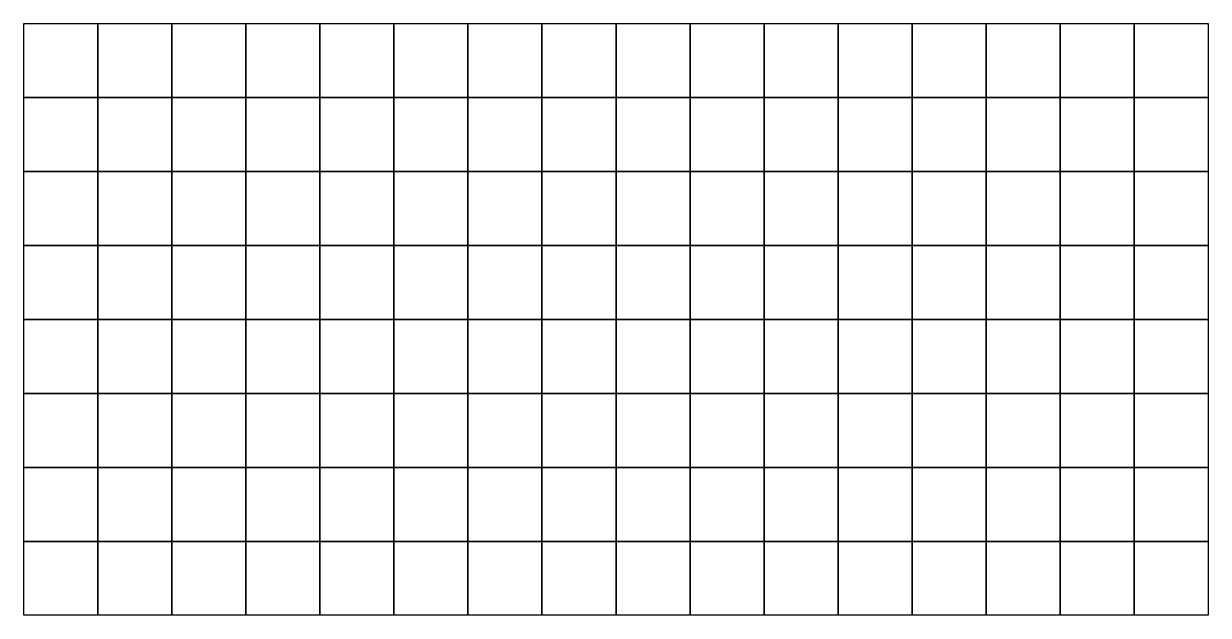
# Model space of a CAD drawing. Extents: x 0 to 780, y -350 to 670.
# Drawn here: x 520 to 523.2, y 428.6 to 430.2 of the extents above; entities that cross this region are included whole.
import ezdxf

# ---------------------------------------------------------------- set-up
doc = ezdxf.new("R2010")
doc.units = 0
for name, color, linetype in [('layer000', 1, 'CONTINUOUS'), ('layer001', 2, 'CONTINUOUS'), ('layer002', 3, 'CONTINUOUS'), ('layer003', 4, 'CONTINUOUS'), ('layer004', 5, 'CONTINUOUS'), ('layer005', 6, 'CONTINUOUS'), ('layer006', 7, 'CONTINUOUS'), ('layer007', 8, 'CONTINUOUS'), ('layer008', 9, 'CONTINUOUS'), ('layer009', 10, 'CONTINUOUS'), ('layer010', 11, 'CONTINUOUS'), ('layer011', 12, 'CONTINUOUS'), ('layer012', 13, 'CONTINUOUS'), ('layer013', 14, 'CONTINUOUS'), ('layer014', 15, 'CONTINUOUS'), ('layer015', 16, 'CONTINUOUS'), ('layer016', 17, 'CONTINUOUS'), ('layer017', 18, 'CONTINUOUS'), ('layer018', 19, 'CONTINUOUS'), ('layer019', 20, 'CONTINUOUS'), ('layer020', 21, 'CONTINUOUS'), ('layer021', 22, 'CONTINUOUS'), ('layer022', 23, 'CONTINUOUS'), ('layer023', 24, 'CONTINUOUS'), ('layer024', 25, 'CONTINUOUS'), ('layer025', 26, 'CONTINUOUS'), ('layer026', 27, 'CONTINUOUS'), ('layer027', 28, 'CONTINUOUS'), ('layer028', 29, 'CONTINUOUS'), ('layer029', 30, 'CONTINUOUS'), ('layer030', 31, 'CONTINUOUS'), ('layer031', 32, 'CONTINUOUS'), ('layer032', 33, 'CONTINUOUS'), ('layer033', 34, 'CONTINUOUS'), ('layer034', 35, 'CONTINUOUS'), ('layer035', 36, 'CONTINUOUS'), ('layer036', 37, 'CONTINUOUS'), ('layer037', 38, 'CONTINUOUS'), ('layer038', 39, 'CONTINUOUS'), ('layer039', 40, 'CONTINUOUS'), ('layer040', 41, 'CONTINUOUS'), ('layer041', 42, 'CONTINUOUS'), ('layer042', 43, 'CONTINUOUS'), ('layer043', 44, 'CONTINUOUS'), ('layer044', 45, 'CONTINUOUS'), ('layer045', 46, 'CONTINUOUS'), ('layer046', 47, 'CONTINUOUS'), ('layer047', 48, 'CONTINUOUS'), ('layer048', 49, 'CONTINUOUS'), ('layer049', 50, 'CONTINUOUS'), ('layer050', 51, 'CONTINUOUS'), ('layer051', 52, 'CONTINUOUS'), ('layer052', 53, 'CONTINUOUS'), ('layer053', 54, 'CONTINUOUS'), ('layer054', 55, 'CONTINUOUS'), ('layer055', 56, 'CONTINUOUS'), ('layer056', 57, 'CONTINUOUS'), ('layer057', 58, 'CONTINUOUS'), ('layer058', 59, 'CONTINUOUS'), ('layer059', 60, 'CONTINUOUS'), ('layer060', 61, 'CONTINUOUS'), ('layer061', 62, 'CONTINUOUS'), ('layer062', 63, 'CONTINUOUS'), ('layer063', 64, 'CONTINUOUS'), ('layer064', 65, 'CONTINUOUS'), ('layer065', 66, 'CONTINUOUS'), ('layer066', 67, 'CONTINUOUS'), ('layer067', 68, 'CONTINUOUS'), ('layer068', 69, 'CONTINUOUS'), ('layer069', 70, 'CONTINUOUS'), ('layer070', 71, 'CONTINUOUS'), ('layer071', 72, 'CONTINUOUS'), ('layer072', 73, 'CONTINUOUS'), ('layer073', 74, 'CONTINUOUS'), ('layer074', 75, 'CONTINUOUS'), ('layer075', 76, 'CONTINUOUS'), ('layer076', 77, 'CONTINUOUS'), ('layer077', 78, 'CONTINUOUS'), ('layer078', 79, 'CONTINUOUS'), ('layer079', 80, 'CONTINUOUS'), ('layer080', 81, 'CONTINUOUS'), ('layer081', 82, 'CONTINUOUS'), ('layer082', 83, 'CONTINUOUS'), ('layer083', 84, 'CONTINUOUS'), ('layer084', 85, 'CONTINUOUS'), ('layer085', 86, 'CONTINUOUS'), ('layer086', 87, 'CONTINUOUS'), ('layer087', 88, 'CONTINUOUS'), ('layer088', 89, 'CONTINUOUS'), ('layer089', 90, 'CONTINUOUS'), ('layer090', 91, 'CONTINUOUS'), ('layer091', 92, 'CONTINUOUS'), ('layer092', 93, 'CONTINUOUS'), ('layer093', 94, 'CONTINUOUS'), ('layer094', 95, 'CONTINUOUS'), ('layer095', 96, 'CONTINUOUS'), ('layer096', 97, 'CONTINUOUS'), ('layer097', 98, 'CONTINUOUS'), ('layer098', 99, 'CONTINUOUS'), ('layer099', 100, 'CONTINUOUS'), ('layer100', 101, 'CONTINUOUS'), ('layer101', 102, 'CONTINUOUS'), ('layer102', 103, 'CONTINUOUS'), ('layer103', 104, 'CONTINUOUS'), ('layer104', 105, 'CONTINUOUS'), ('layer105', 106, 'CONTINUOUS'), ('layer106', 107, 'CONTINUOUS'), ('layer107', 108, 'CONTINUOUS'), ('layer108', 109, 'CONTINUOUS'), ('layer109', 110, 'CONTINUOUS'), ('layer110', 111, 'CONTINUOUS'), ('layer111', 112, 'CONTINUOUS'), ('layer112', 113, 'CONTINUOUS'), ('layer113', 114, 'CONTINUOUS'), ('layer114', 115, 'CONTINUOUS'), ('layer115', 116, 'CONTINUOUS'), ('layer116', 117, 'CONTINUOUS'), ('layer117', 118, 'CONTINUOUS'), ('layer118', 119, 'CONTINUOUS'), ('layer119', 120, 'CONTINUOUS'), ('layer120', 121, 'CONTINUOUS'), ('layer121', 122, 'CONTINUOUS'), ('layer122', 123, 'CONTINUOUS'), ('layer123', 124, 'CONTINUOUS'), ('layer124', 125, 'CONTINUOUS'), ('layer125', 126, 'CONTINUOUS'), ('layer126', 127, 'CONTINUOUS'), ('layer127', 128, 'CONTINUOUS')]:
    doc.layers.add(name, color=color, linetype=linetype)

# ---------------------------------------------------------------- blocks, each defined once
blk = doc.blocks.new('gs_matrix_1um')
at = {"layer": 'layer000'}
blk.add_lwpolyline([(520, 430), (520, 430.2), (520.2, 430.2), (520.2, 430)], close=True, dxfattribs=at)
at = {"layer": 'layer001'}
blk.add_lwpolyline([(520.2, 430), (520.2, 430.2), (520.4, 430.2), (520.4, 430)], close=True, dxfattribs=at)
at = {"layer": 'layer002'}
blk.add_lwpolyline([(520.4, 430), (520.4, 430.2), (520.6, 430.2), (520.6, 430)], close=True, dxfattribs=at)
at = {"layer": 'layer003'}
blk.add_lwpolyline([(520.6, 430), (520.6, 430.2), (520.8, 430.2), (520.8, 430)], close=True, dxfattribs=at)
at = {"layer": 'layer004'}
blk.add_lwpolyline([(520.8, 430), (520.8, 430.2), (521, 430.2), (521, 430)], close=True, dxfattribs=at)
at = {"layer": 'layer005'}
blk.add_lwpolyline([(521, 430), (521, 430.2), (521.2, 430.2), (521.2, 430)], close=True, dxfattribs=at)
at = {"layer": 'layer006'}
blk.add_lwpolyline([(521.2, 430), (521.2, 430.2), (521.4, 430.2), (521.4, 430)], close=True, dxfattribs=at)
at = {"layer": 'layer007'}
blk.add_lwpolyline([(521.4, 430), (521.4, 430.2), (521.6, 430.2), (521.6, 430)], close=True, dxfattribs=at)
at = {"layer": 'layer008'}
blk.add_lwpolyline([(521.6, 430), (521.6, 430.2), (521.8, 430.2), (521.8, 430)], close=True, dxfattribs=at)
at = {"layer": 'layer009'}
blk.add_lwpolyline([(521.8, 430), (521.8, 430.2), (522, 430.2), (522, 430)], close=True, dxfattribs=at)
at = {"layer": 'layer010'}
blk.add_lwpolyline([(522, 430), (522, 430.2), (522.2, 430.2), (522.2, 430)], close=True, dxfattribs=at)
at = {"layer": 'layer011'}
blk.add_lwpolyline([(522.2, 430), (522.2, 430.2), (522.4, 430.2), (522.4, 430)], close=True, dxfattribs=at)
at = {"layer": 'layer012'}
blk.add_lwpolyline([(522.4, 430), (522.4, 430.2), (522.6, 430.2), (522.6, 430)], close=True, dxfattribs=at)
at = {"layer": 'layer013'}
blk.add_lwpolyline([(522.6, 430), (522.6, 430.2), (522.8, 430.2), (522.8, 430)], close=True, dxfattribs=at)
at = {"layer": 'layer014'}
blk.add_lwpolyline([(522.8, 430), (522.8, 430.2), (523, 430.2), (523, 430)], close=True, dxfattribs=at)
at = {"layer": 'layer015'}
blk.add_lwpolyline([(523, 430), (523, 430.2), (523.2, 430.2), (523.2, 430)], close=True, dxfattribs=at)
at = {"layer": 'layer016'}
blk.add_lwpolyline([(520, 429.8), (520, 430), (520.2, 430), (520.2, 429.8)], close=True, dxfattribs=at)
at = {"layer": 'layer017'}
blk.add_lwpolyline([(520.2, 429.8), (520.2, 430), (520.4, 430), (520.4, 429.8)], close=True, dxfattribs=at)
at = {"layer": 'layer018'}
blk.add_lwpolyline([(520.4, 429.8), (520.4, 430), (520.6, 430), (520.6, 429.8)], close=True, dxfattribs=at)
at = {"layer": 'layer019'}
blk.add_lwpolyline([(520.6, 429.8), (520.6, 430), (520.8, 430), (520.8, 429.8)], close=True, dxfattribs=at)
at = {"layer": 'layer020'}
blk.add_lwpolyline([(520.8, 429.8), (520.8, 430), (521, 430), (521, 429.8)], close=True, dxfattribs=at)
at = {"layer": 'layer021'}
blk.add_lwpolyline([(521, 429.8), (521, 430), (521.2, 430), (521.2, 429.8)], close=True, dxfattribs=at)
at = {"layer": 'layer022'}
blk.add_lwpolyline([(521.2, 429.8), (521.2, 430), (521.4, 430), (521.4, 429.8)], close=True, dxfattribs=at)
at = {"layer": 'layer023'}
blk.add_lwpolyline([(521.4, 429.8), (521.4, 430), (521.6, 430), (521.6, 429.8)], close=True, dxfattribs=at)
at = {"layer": 'layer024'}
blk.add_lwpolyline([(521.6, 429.8), (521.6, 430), (521.8, 430), (521.8, 429.8)], close=True, dxfattribs=at)
at = {"layer": 'layer025'}
blk.add_lwpolyline([(521.8, 429.8), (521.8, 430), (522, 430), (522, 429.8)], close=True, dxfattribs=at)
at = {"layer": 'layer026'}
blk.add_lwpolyline([(522, 429.8), (522, 430), (522.2, 430), (522.2, 429.8)], close=True, dxfattribs=at)
at = {"layer": 'layer027'}
blk.add_lwpolyline([(522.2, 429.8), (522.2, 430), (522.4, 430), (522.4, 429.8)], close=True, dxfattribs=at)
at = {"layer": 'layer028'}
blk.add_lwpolyline([(522.4, 429.8), (522.4, 430), (522.6, 430), (522.6, 429.8)], close=True, dxfattribs=at)
at = {"layer": 'layer029'}
blk.add_lwpolyline([(522.6, 429.8), (522.6, 430), (522.8, 430), (522.8, 429.8)], close=True, dxfattribs=at)
at = {"layer": 'layer030'}
blk.add_lwpolyline([(522.8, 429.8), (522.8, 430), (523, 430), (523, 429.8)], close=True, dxfattribs=at)
at = {"layer": 'layer031'}
blk.add_lwpolyline([(523, 429.8), (523, 430), (523.2, 430), (523.2, 429.8)], close=True, dxfattribs=at)
at = {"layer": 'layer032'}
blk.add_lwpolyline([(520, 429.6), (520, 429.8), (520.2, 429.8), (520.2, 429.6)], close=True, dxfattribs=at)
at = {"layer": 'layer033'}
blk.add_lwpolyline([(520.2, 429.6), (520.2, 429.8), (520.4, 429.8), (520.4, 429.6)], close=True, dxfattribs=at)
at = {"layer": 'layer034'}
blk.add_lwpolyline([(520.4, 429.6), (520.4, 429.8), (520.6, 429.8), (520.6, 429.6)], close=True, dxfattribs=at)
at = {"layer": 'layer035'}
blk.add_lwpolyline([(520.6, 429.6), (520.6, 429.8), (520.8, 429.8), (520.8, 429.6)], close=True, dxfattribs=at)
at = {"layer": 'layer036'}
blk.add_lwpolyline([(520.8, 429.6), (520.8, 429.8), (521, 429.8), (521, 429.6)], close=True, dxfattribs=at)
at = {"layer": 'layer037'}
blk.add_lwpolyline([(521, 429.6), (521, 429.8), (521.2, 429.8), (521.2, 429.6)], close=True, dxfattribs=at)
at = {"layer": 'layer038'}
blk.add_lwpolyline([(521.2, 429.6), (521.2, 429.8), (521.4, 429.8), (521.4, 429.6)], close=True, dxfattribs=at)
at = {"layer": 'layer039'}
blk.add_lwpolyline([(521.4, 429.6), (521.4, 429.8), (521.6, 429.8), (521.6, 429.6)], close=True, dxfattribs=at)
at = {"layer": 'layer040'}
blk.add_lwpolyline([(521.6, 429.6), (521.6, 429.8), (521.8, 429.8), (521.8, 429.6)], close=True, dxfattribs=at)
at = {"layer": 'layer041'}
blk.add_lwpolyline([(521.8, 429.6), (521.8, 429.8), (522, 429.8), (522, 429.6)], close=True, dxfattribs=at)
at = {"layer": 'layer042'}
blk.add_lwpolyline([(522, 429.6), (522, 429.8), (522.2, 429.8), (522.2, 429.6)], close=True, dxfattribs=at)
at = {"layer": 'layer043'}
blk.add_lwpolyline([(522.2, 429.6), (522.2, 429.8), (522.4, 429.8), (522.4, 429.6)], close=True, dxfattribs=at)
at = {"layer": 'layer044'}
blk.add_lwpolyline([(522.4, 429.6), (522.4, 429.8), (522.6, 429.8), (522.6, 429.6)], close=True, dxfattribs=at)
at = {"layer": 'layer045'}
blk.add_lwpolyline([(522.6, 429.6), (522.6, 429.8), (522.8, 429.8), (522.8, 429.6)], close=True, dxfattribs=at)
at = {"layer": 'layer046'}
blk.add_lwpolyline([(522.8, 429.6), (522.8, 429.8), (523, 429.8), (523, 429.6)], close=True, dxfattribs=at)
at = {"layer": 'layer047'}
blk.add_lwpolyline([(523, 429.6), (523, 429.8), (523.2, 429.8), (523.2, 429.6)], close=True, dxfattribs=at)
at = {"layer": 'layer048'}
blk.add_lwpolyline([(520, 429.4), (520, 429.6), (520.2, 429.6), (520.2, 429.4)], close=True, dxfattribs=at)
at = {"layer": 'layer049'}
blk.add_lwpolyline([(520.2, 429.4), (520.2, 429.6), (520.4, 429.6), (520.4, 429.4)], close=True, dxfattribs=at)
at = {"layer": 'layer050'}
blk.add_lwpolyline([(520.4, 429.4), (520.4, 429.6), (520.6, 429.6), (520.6, 429.4)], close=True, dxfattribs=at)
at = {"layer": 'layer051'}
blk.add_lwpolyline([(520.6, 429.4), (520.6, 429.6), (520.8, 429.6), (520.8, 429.4)], close=True, dxfattribs=at)
at = {"layer": 'layer052'}
blk.add_lwpolyline([(520.8, 429.4), (520.8, 429.6), (521, 429.6), (521, 429.4)], close=True, dxfattribs=at)
at = {"layer": 'layer053'}
blk.add_lwpolyline([(521, 429.4), (521, 429.6), (521.2, 429.6), (521.2, 429.4)], close=True, dxfattribs=at)
at = {"layer": 'layer054'}
blk.add_lwpolyline([(521.2, 429.4), (521.2, 429.6), (521.4, 429.6), (521.4, 429.4)], close=True, dxfattribs=at)
at = {"layer": 'layer055'}
blk.add_lwpolyline([(521.4, 429.4), (521.4, 429.6), (521.6, 429.6), (521.6, 429.4)], close=True, dxfattribs=at)
at = {"layer": 'layer056'}
blk.add_lwpolyline([(521.6, 429.4), (521.6, 429.6), (521.8, 429.6), (521.8, 429.4)], close=True, dxfattribs=at)
at = {"layer": 'layer057'}
blk.add_lwpolyline([(521.8, 429.4), (521.8, 429.6), (522, 429.6), (522, 429.4)], close=True, dxfattribs=at)
at = {"layer": 'layer058'}
blk.add_lwpolyline([(522, 429.4), (522, 429.6), (522.2, 429.6), (522.2, 429.4)], close=True, dxfattribs=at)
at = {"layer": 'layer059'}
blk.add_lwpolyline([(522.2, 429.4), (522.2, 429.6), (522.4, 429.6), (522.4, 429.4)], close=True, dxfattribs=at)
at = {"layer": 'layer060'}
blk.add_lwpolyline([(522.4, 429.4), (522.4, 429.6), (522.6, 429.6), (522.6, 429.4)], close=True, dxfattribs=at)
at = {"layer": 'layer061'}
blk.add_lwpolyline([(522.6, 429.4), (522.6, 429.6), (522.8, 429.6), (522.8, 429.4)], close=True, dxfattribs=at)
at = {"layer": 'layer062'}
blk.add_lwpolyline([(522.8, 429.4), (522.8, 429.6), (523, 429.6), (523, 429.4)], close=True, dxfattribs=at)
at = {"layer": 'layer063'}
blk.add_lwpolyline([(523, 429.4), (523, 429.6), (523.2, 429.6), (523.2, 429.4)], close=True, dxfattribs=at)
at = {"layer": 'layer064'}
blk.add_lwpolyline([(520, 429.2), (520, 429.4), (520.2, 429.4), (520.2, 429.2)], close=True, dxfattribs=at)
at = {"layer": 'layer065'}
blk.add_lwpolyline([(520.2, 429.2), (520.2, 429.4), (520.4, 429.4), (520.4, 429.2)], close=True, dxfattribs=at)
at = {"layer": 'layer066'}
blk.add_lwpolyline([(520.4, 429.2), (520.4, 429.4), (520.6, 429.4), (520.6, 429.2)], close=True, dxfattribs=at)
at = {"layer": 'layer067'}
blk.add_lwpolyline([(520.6, 429.2), (520.6, 429.4), (520.8, 429.4), (520.8, 429.2)], close=True, dxfattribs=at)
at = {"layer": 'layer068'}
blk.add_lwpolyline([(520.8, 429.2), (520.8, 429.4), (521, 429.4), (521, 429.2)], close=True, dxfattribs=at)
at = {"layer": 'layer069'}
blk.add_lwpolyline([(521, 429.2), (521, 429.4), (521.2, 429.4), (521.2, 429.2)], close=True, dxfattribs=at)
at = {"layer": 'layer070'}
blk.add_lwpolyline([(521.2, 429.2), (521.2, 429.4), (521.4, 429.4), (521.4, 429.2)], close=True, dxfattribs=at)
at = {"layer": 'layer071'}
blk.add_lwpolyline([(521.4, 429.2), (521.4, 429.4), (521.6, 429.4), (521.6, 429.2)], close=True, dxfattribs=at)
at = {"layer": 'layer072'}
blk.add_lwpolyline([(521.6, 429.2), (521.6, 429.4), (521.8, 429.4), (521.8, 429.2)], close=True, dxfattribs=at)
at = {"layer": 'layer073'}
blk.add_lwpolyline([(521.8, 429.2), (521.8, 429.4), (522, 429.4), (522, 429.2)], close=True, dxfattribs=at)
at = {"layer": 'layer074'}
blk.add_lwpolyline([(522, 429.2), (522, 429.4), (522.2, 429.4), (522.2, 429.2)], close=True, dxfattribs=at)
at = {"layer": 'layer075'}
blk.add_lwpolyline([(522.2, 429.2), (522.2, 429.4), (522.4, 429.4), (522.4, 429.2)], close=True, dxfattribs=at)
at = {"layer": 'layer076'}
blk.add_lwpolyline([(522.4, 429.2), (522.4, 429.4), (522.6, 429.4), (522.6, 429.2)], close=True, dxfattribs=at)
at = {"layer": 'layer077'}
blk.add_lwpolyline([(522.6, 429.2), (522.6, 429.4), (522.8, 429.4), (522.8, 429.2)], close=True, dxfattribs=at)
at = {"layer": 'layer078'}
blk.add_lwpolyline([(522.8, 429.2), (522.8, 429.4), (523, 429.4), (523, 429.2)], close=True, dxfattribs=at)
at = {"layer": 'layer079'}
blk.add_lwpolyline([(523, 429.2), (523, 429.4), (523.2, 429.4), (523.2, 429.2)], close=True, dxfattribs=at)
at = {"layer": 'layer080'}
blk.add_lwpolyline([(520, 429), (520, 429.2), (520.2, 429.2), (520.2, 429)], close=True, dxfattribs=at)
at = {"layer": 'layer081'}
blk.add_lwpolyline([(520.2, 429), (520.2, 429.2), (520.4, 429.2), (520.4, 429)], close=True, dxfattribs=at)
at = {"layer": 'layer082'}
blk.add_lwpolyline([(520.4, 429), (520.4, 429.2), (520.6, 429.2), (520.6, 429)], close=True, dxfattribs=at)
at = {"layer": 'layer083'}
blk.add_lwpolyline([(520.6, 429), (520.6, 429.2), (520.8, 429.2), (520.8, 429)], close=True, dxfattribs=at)
at = {"layer": 'layer084'}
blk.add_lwpolyline([(520.8, 429), (520.8, 429.2), (521, 429.2), (521, 429)], close=True, dxfattribs=at)
at = {"layer": 'layer085'}
blk.add_lwpolyline([(521, 429), (521, 429.2), (521.2, 429.2), (521.2, 429)], close=True, dxfattribs=at)
at = {"layer": 'layer086'}
blk.add_lwpolyline([(521.2, 429), (521.2, 429.2), (521.4, 429.2), (521.4, 429)], close=True, dxfattribs=at)
at = {"layer": 'layer087'}
blk.add_lwpolyline([(521.4, 429), (521.4, 429.2), (521.6, 429.2), (521.6, 429)], close=True, dxfattribs=at)
at = {"layer": 'layer088'}
blk.add_lwpolyline([(521.6, 429), (521.6, 429.2), (521.8, 429.2), (521.8, 429)], close=True, dxfattribs=at)
at = {"layer": 'layer089'}
blk.add_lwpolyline([(521.8, 429), (521.8, 429.2), (522, 429.2), (522, 429)], close=True, dxfattribs=at)
at = {"layer": 'layer090'}
blk.add_lwpolyline([(522, 429), (522, 429.2), (522.2, 429.2), (522.2, 429)], close=True, dxfattribs=at)
at = {"layer": 'layer091'}
blk.add_lwpolyline([(522.2, 429), (522.2, 429.2), (522.4, 429.2), (522.4, 429)], close=True, dxfattribs=at)
at = {"layer": 'layer092'}
blk.add_lwpolyline([(522.4, 429), (522.4, 429.2), (522.6, 429.2), (522.6, 429)], close=True, dxfattribs=at)
at = {"layer": 'layer093'}
blk.add_lwpolyline([(522.6, 429), (522.6, 429.2), (522.8, 429.2), (522.8, 429)], close=True, dxfattribs=at)
at = {"layer": 'layer094'}
blk.add_lwpolyline([(522.8, 429), (522.8, 429.2), (523, 429.2), (523, 429)], close=True, dxfattribs=at)
at = {"layer": 'layer095'}
blk.add_lwpolyline([(523, 429), (523, 429.2), (523.2, 429.2), (523.2, 429)], close=True, dxfattribs=at)
at = {"layer": 'layer096'}
blk.add_lwpolyline([(520, 428.8), (520, 429), (520.2, 429), (520.2, 428.8)], close=True, dxfattribs=at)
at = {"layer": 'layer097'}
blk.add_lwpolyline([(520.2, 428.8), (520.2, 429), (520.4, 429), (520.4, 428.8)], close=True, dxfattribs=at)
at = {"layer": 'layer098'}
blk.add_lwpolyline([(520.4, 428.8), (520.4, 429), (520.6, 429), (520.6, 428.8)], close=True, dxfattribs=at)
at = {"layer": 'layer099'}
blk.add_lwpolyline([(520.6, 428.8), (520.6, 429), (520.8, 429), (520.8, 428.8)], close=True, dxfattribs=at)
at = {"layer": 'layer100'}
blk.add_lwpolyline([(520.8, 428.8), (520.8, 429), (521, 429), (521, 428.8)], close=True, dxfattribs=at)
at = {"layer": 'layer101'}
blk.add_lwpolyline([(521, 428.8), (521, 429), (521.2, 429), (521.2, 428.8)], close=True, dxfattribs=at)
at = {"layer": 'layer102'}
blk.add_lwpolyline([(521.2, 428.8), (521.2, 429), (521.4, 429), (521.4, 428.8)], close=True, dxfattribs=at)
at = {"layer": 'layer103'}
blk.add_lwpolyline([(521.4, 428.8), (521.4, 429), (521.6, 429), (521.6, 428.8)], close=True, dxfattribs=at)
at = {"layer": 'layer104'}
blk.add_lwpolyline([(521.6, 428.8), (521.6, 429), (521.8, 429), (521.8, 428.8)], close=True, dxfattribs=at)
at = {"layer": 'layer105'}
blk.add_lwpolyline([(521.8, 428.8), (521.8, 429), (522, 429), (522, 428.8)], close=True, dxfattribs=at)
at = {"layer": 'layer106'}
blk.add_lwpolyline([(522, 428.8), (522, 429), (522.2, 429), (522.2, 428.8)], close=True, dxfattribs=at)
at = {"layer": 'layer107'}
blk.add_lwpolyline([(522.2, 428.8), (522.2, 429), (522.4, 429), (522.4, 428.8)], close=True, dxfattribs=at)
at = {"layer": 'layer108'}
blk.add_lwpolyline([(522.4, 428.8), (522.4, 429), (522.6, 429), (522.6, 428.8)], close=True, dxfattribs=at)
at = {"layer": 'layer109'}
blk.add_lwpolyline([(522.6, 428.8), (522.6, 429), (522.8, 429), (522.8, 428.8)], close=True, dxfattribs=at)
at = {"layer": 'layer110'}
blk.add_lwpolyline([(522.8, 428.8), (522.8, 429), (523, 429), (523, 428.8)], close=True, dxfattribs=at)
at = {"layer": 'layer111'}
blk.add_lwpolyline([(523, 428.8), (523, 429), (523.2, 429), (523.2, 428.8)], close=True, dxfattribs=at)
at = {"layer": 'layer112'}
blk.add_lwpolyline([(520, 428.6), (520, 428.8), (520.2, 428.8), (520.2, 428.6)], close=True, dxfattribs=at)
at = {"layer": 'layer113'}
blk.add_lwpolyline([(520.2, 428.6), (520.2, 428.8), (520.4, 428.8), (520.4, 428.6)], close=True, dxfattribs=at)
at = {"layer": 'layer114'}
blk.add_lwpolyline([(520.4, 428.6), (520.4, 428.8), (520.6, 428.8), (520.6, 428.6)], close=True, dxfattribs=at)
at = {"layer": 'layer115'}
blk.add_lwpolyline([(520.6, 428.6), (520.6, 428.8), (520.8, 428.8), (520.8, 428.6)], close=True, dxfattribs=at)
at = {"layer": 'layer116'}
blk.add_lwpolyline([(520.8, 428.6), (520.8, 428.8), (521, 428.8), (521, 428.6)], close=True, dxfattribs=at)
at = {"layer": 'layer117'}
blk.add_lwpolyline([(521, 428.6), (521, 428.8), (521.2, 428.8), (521.2, 428.6)], close=True, dxfattribs=at)
at = {"layer": 'layer118'}
blk.add_lwpolyline([(521.2, 428.6), (521.2, 428.8), (521.4, 428.8), (521.4, 428.6)], close=True, dxfattribs=at)
at = {"layer": 'layer119'}
blk.add_lwpolyline([(521.4, 428.6), (521.4, 428.8), (521.6, 428.8), (521.6, 428.6)], close=True, dxfattribs=at)
at = {"layer": 'layer120'}
blk.add_lwpolyline([(521.6, 428.6), (521.6, 428.8), (521.8, 428.8), (521.8, 428.6)], close=True, dxfattribs=at)
at = {"layer": 'layer121'}
blk.add_lwpolyline([(521.8, 428.6), (521.8, 428.8), (522, 428.8), (522, 428.6)], close=True, dxfattribs=at)
at = {"layer": 'layer122'}
blk.add_lwpolyline([(522, 428.6), (522, 428.8), (522.2, 428.8), (522.2, 428.6)], close=True, dxfattribs=at)
at = {"layer": 'layer123'}
blk.add_lwpolyline([(522.2, 428.6), (522.2, 428.8), (522.4, 428.8), (522.4, 428.6)], close=True, dxfattribs=at)
at = {"layer": 'layer124'}
blk.add_lwpolyline([(522.4, 428.6), (522.4, 428.8), (522.6, 428.8), (522.6, 428.6)], close=True, dxfattribs=at)
at = {"layer": 'layer125'}
blk.add_lwpolyline([(522.6, 428.6), (522.6, 428.8), (522.8, 428.8), (522.8, 428.6)], close=True, dxfattribs=at)
at = {"layer": 'layer126'}
blk.add_lwpolyline([(522.8, 428.6), (522.8, 428.8), (523, 428.8), (523, 428.6)], close=True, dxfattribs=at)
at = {"layer": 'layer127'}
blk.add_lwpolyline([(523, 428.6), (523, 428.8), (523.2, 428.8), (523.2, 428.6)], close=True, dxfattribs=at)

msp = doc.modelspace()

# ---------------------------------------------------------------- block references
msp.add_blockref('gs_matrix_1um', (0, 0))

doc.saveas('drawing.dxf')
